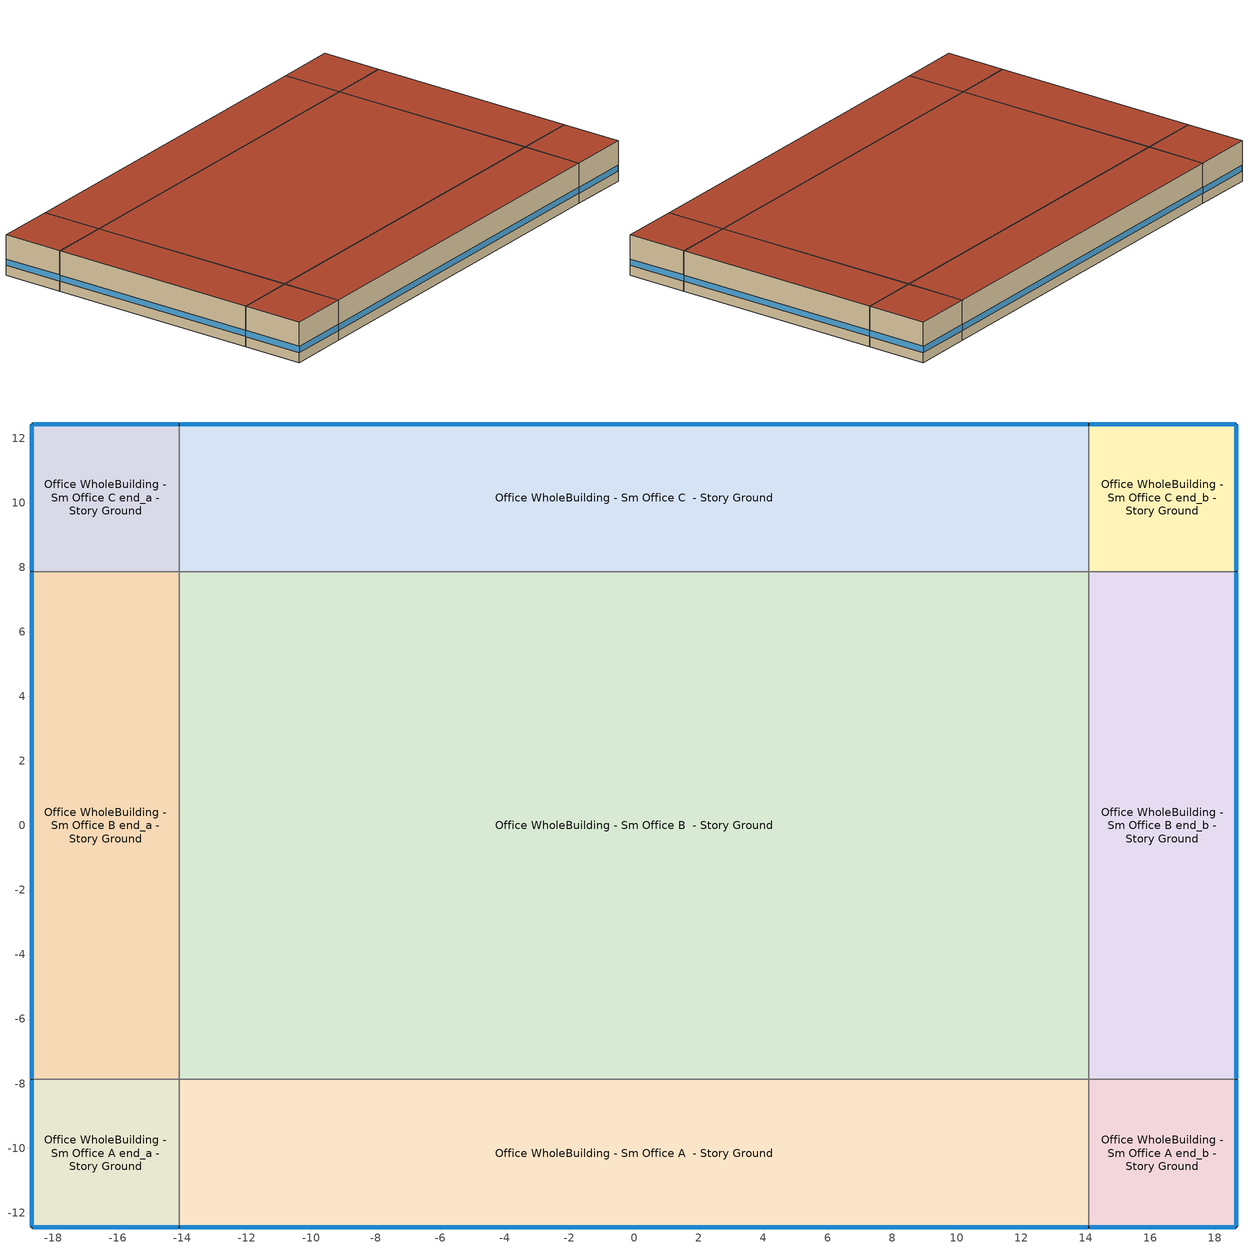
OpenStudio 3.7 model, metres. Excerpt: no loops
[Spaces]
Office WholeBuilding - Sm Office A end_a - Story Ground
 floor ground (Foundation F 093 Perim 914 Area 209): -18.67,-12.44 -18.67,-7.87 -14.09,-7.87 -14.09,-12.44 z0
 wall outside: -18.67,-7.87 -18.67,-12.44 -14.09,-12.44 z0:3.05
 wall to Office WholeBuilding - Sm Office B end_a - Story Ground: -14.09,-7.87 -18.67,-7.87 z0:3.05
 wall to Office WholeBuilding - Sm Office A  - Story Ground: -14.09,-12.44 -14.09,-7.87 z0:3.05
 window: -18.67,-7.9 -18.67,-12.42 / -18.64,-12.44 -14.12,-12.44 z0.76:1.22
 roof outside: -14.09,-12.44 -14.09,-7.87 -18.67,-7.87 -18.67,-12.44 z3.05
Office WholeBuilding - Sm Office B end_a - Story Ground
 floor ground (Foundation F 093 Perim 1574 Area 7198): -18.67,-7.87 -18.67,7.87 -14.09,7.87 -14.09,-7.87 z0
 wall outside: -18.67,7.87 -18.67,-7.87 z0:3.05
 wall to Office WholeBuilding - Sm Office C end_a - Story Ground: -14.09,7.87 -18.67,7.87 z0:3.05
 wall to Office WholeBuilding - Sm Office B  - Story Ground: -14.09,-7.87 -14.09,7.87 z0:3.05
 window: -18.67,7.85 -18.67,-7.85 z0.76:1.22
 roof outside: -14.09,-7.87 -14.09,7.87 -18.67,7.87 -18.67,-7.87 z3.05
Office WholeBuilding - Sm Office C end_a - Story Ground
 floor ground (Foundation F 093 Perim 914 Area 209): -18.67,7.87 -18.67,12.44 -14.09,12.44 -14.09,7.87 z0
 wall outside: -14.09,12.44 -18.67,12.44 -18.67,7.87 z0:3.05
 wall to Office WholeBuilding - Sm Office C  - Story Ground: -14.09,7.87 -14.09,12.44 z0:3.05
 window: -18.67,12.42 -18.67,7.9 / -14.12,12.44 -18.64,12.44 z0.76:1.22
 roof outside: -14.09,7.87 -14.09,12.44 -18.67,12.44 -18.67,7.87 z3.05
Office WholeBuilding - Sm Office A  - Story Ground
 floor ground (Foundation F 093 Perim 2819 Area 12887): -14.09,-12.44 -14.09,-7.87 14.09,-7.87 14.09,-12.44 z0
 wall outside: -14.09,-12.44 14.09,-12.44 z0:3.05
 wall to Office WholeBuilding - Sm Office B  - Story Ground: 14.09,-7.87 -14.09,-7.87 z0:3.05
 wall to Office WholeBuilding - Sm Office A end_b - Story Ground: 14.09,-12.44 14.09,-7.87 z0:3.05
 window: -14.07,-12.44 14.07,-12.44 z0.76:1.22
 roof outside: 14.09,-12.44 14.09,-7.87 -14.09,-7.87 -14.09,-12.44 z3.05
Office WholeBuilding - Sm Office B  - Story Ground
 floor ground (Foundation F 093 Perim 0 Area 44373): -14.09,-7.87 -14.09,7.87 14.09,7.87 14.09,-7.87 z0
 wall to Office WholeBuilding - Sm Office C  - Story Ground: 14.09,7.87 -14.09,7.87 z0:3.05
 wall to Office WholeBuilding - Sm Office B end_b - Story Ground: 14.09,-7.87 14.09,7.87 z0:3.05
 roof outside: 14.09,-7.87 14.09,7.87 -14.09,7.87 -14.09,-7.87 z3.05
Office WholeBuilding - Sm Office C  - Story Ground
 floor ground (Foundation F 093 Perim 2819 Area 12887): -14.09,7.87 -14.09,12.44 14.09,12.44 14.09,7.87 z0
 wall outside: 14.09,12.44 -14.09,12.44 z0:3.05
 wall to Office WholeBuilding - Sm Office C end_b - Story Ground: 14.09,7.87 14.09,12.44 z0:3.05
 window: 14.07,12.44 -14.07,12.44 z0.76:1.22
 roof outside: 14.09,7.87 14.09,12.44 -14.09,12.44 -14.09,7.87 z3.05
Office WholeBuilding - Sm Office A end_b - Story Ground
 floor ground (Foundation F 093 Perim 914 Area 209): 14.09,-12.44 14.09,-7.87 18.67,-7.87 18.67,-12.44 z0
 wall outside: 14.09,-12.44 18.67,-12.44 18.67,-7.87 z0:3.05
 wall to Office WholeBuilding - Sm Office B end_b - Story Ground: 18.67,-7.87 14.09,-7.87 z0:3.05
 window: 14.12,-12.44 18.64,-12.44 / 18.67,-12.42 18.67,-7.9 z0.76:1.22
 roof outside: 18.67,-12.44 18.67,-7.87 14.09,-7.87 14.09,-12.44 z3.05
Office WholeBuilding - Sm Office B end_b - Story Ground
 floor ground (Foundation F 093 Perim 1574 Area 7198): 14.09,-7.87 14.09,7.87 18.67,7.87 18.67,-7.87 z0
 wall outside: 18.67,-7.87 18.67,7.87 z0:3.05
 wall to Office WholeBuilding - Sm Office C end_b - Story Ground: 18.67,7.87 14.09,7.87 z0:3.05
 window: 18.67,-7.85 18.67,7.85 z0.76:1.22
 roof outside: 18.67,-7.87 18.67,7.87 14.09,7.87 14.09,-7.87 z3.05
Office WholeBuilding - Sm Office C end_b - Story Ground
 floor ground (Foundation F 093 Perim 914 Area 209): 14.09,7.87 14.09,12.44 18.67,12.44 18.67,7.87 z0
 wall outside: 18.67,7.87 18.67,12.44 14.09,12.44 z0:3.05
 window: 18.64,12.44 14.12,12.44 / 18.67,7.9 18.67,12.42 z0.76:1.22
 roof outside: 18.67,7.87 18.67,12.44 14.09,12.44 14.09,7.87 z3.05
[Site]
Albuquerque Intl Arpt  Isis_NM_USA: Latitude {deg}=35.04; Longitude {deg}=-106.62; Time Zone {hr}=-7; Elevation {m}=1619; Terrain=City
[Site:WaterMainsTemperature]
Calculation Method=Correlation; Annual Average Outdoor Air Temperature {C}=13.6333; Maximum Difference In Monthly Average Outdoor Air Temperatures {deltaC}=23.5
[SizingPeriod:DesignDay] Barometric Pressure {Pa}=83328; Rain Indicator=No; Snow Indicator=No; Day of Month=21; Daylight Saving Time Indicator=No; Humidity Condition Type=Wetbulb; Dry-Bulb Temperature Range Modifier Type=DefaultMultipliers
Name | Maximum Dry-Bulb Temperature {C} | Daily Dry-Bulb Temperature Range {deltaC} | Wind Speed {m/s} | Wind Direction {deg} | Month | Day Type | Wetbulb or DewPoint at Maximum Dry-Bulb {C} | Solar Model Indicator | ASHRAE Clear Sky Optical Depth for Beam Irradiance | ASHRAE Clear Sky Optical Depth for Diffuse Irradiance | Sky Clearness
Albuquerque Intl Arpt  Isis Ann Clg .4% Condns DB=>MWB 1 | 35.1 | 13.5 | 4.4 | 220 | 7 | SummerDesignDay | 15.7 | ASHRAETau | 0.463 | 1.887
Albuquerque Intl Arpt  Isis Ann Clg .4% Condns WB=>MDB 1 | 28.1 | 13.5 | 4.4 | 220 | 7 | SummerDesignDay | 18.5 | ASHRAETau | 0.463 | 1.887
Albuquerque Intl Arpt  Isis Ann Htg 99.6% Condns DB 1 | -7.9 | 0 | 3.2 | 0 | 12 | WinterDesignDay | -7.9 | ASHRAEClearSky |  |  | 0
[ClimateZones]
Climate Zone Institution Name 1=ASHRAE; Climate Zone Document Name 1=ANSI/ASHRAE Standard 169; Climate Zone Document Year 1=2006; Climate Zone Value 1=ASHRAE 169-2013-6B
[Building]
90.1-2010|SmallOffice: Default Construction Set=90.1-2010 - Office - ASHRAE 169-2013-6B; Standards Building Type=Office
[Site:GroundTemperature:FCfactorMethod]
January Ground Temperature {C}=8.6; February Ground Temperature {C}=2.8; March Ground Temperature {C}=-4.1; April Ground Temperature {C}=-8.8; May Ground Temperature {C}=-2.2; June Ground Temperature {C}=0.3; July Ground Temperature {C}=6.7; August Ground Temperature {C}=10.1; September Ground Temperature {C}=16.5; October Ground Temperature {C}=20.6; November Ground Temperature {C}=19.2; December Ground Temperature {C}=14.7
[Construction:FfactorGroundFloor] F-Factor {W/m-K}=0.934597
Name | Area {m2} | PerimeterExposed {m}
Foundation F 093 Perim 914 Area 209 | 20.9032 | 9.144
Foundation F 093 Perim 1574 Area 7198 | 71.9762 | 15.7428
Foundation F 093 Perim 2819 Area 12887 | 128.867 | 28.1862
Foundation F 093 Perim 0 Area 44373 | 443.731 | 0
[DefaultConstructionSet]
90.1-2010 - Office - ASHRAE 169-2013-6B: Default Exterior Surface Constructions=Default Surface Constructions 1; Default Interior Surface Constructions=Default Surface Constructions 2; Default Ground Contact Surface Constructions=Default Surface Constructions 3; Default Exterior SubSurface Constructions=Default Sub Surface Constructions 1; Default Interior SubSurface Constructions=Default Sub Surface Constructions 2; Interior Partition Construction=Typical Interior Partition
[DefaultSurfaceConstructions]
Name | Floor Construction | Wall Construction | Roof Ceiling Construction
Default Surface Constructions 1 | Typical Insulated Exterior Mass Floor R-15.63 | Typical Insulated Exterior Mass Wall R-12.5 | Typical IEAD Roof R-20.83
Default Surface Constructions 2 | Typical Interior Floor | Typical Interior Wall | Typical Interior Ceiling
Default Surface Constructions 3 | Typical Insulated Carpeted 6in Slab Floor | Typical Insulated Basement Mass Wall
[Construction]
Typical Insulated Exterior Mass Floor R-15.63: Typical Insulation R-13.06, 4 in. Normalweight Concrete Floor, Typical Carpet Pad
Typical Insulated Exterior Mass Wall R-12.5: 1IN Stucco, 8IN CONCRETE HW RefBldg, Typical Insulation R-10.11, 1/2IN Gypsum
Typical IEAD Roof R-20.83: Roof Membrane, Typical Insulation R-19.72, Metal Roof Surface
Typical Interior Floor: 100mm Normalweight concrete floor, CP02 CARPET PAD
Typical Interior Wall: G01 13mm gypsum board, G01 13mm gypsum board
Typical Interior Ceiling: CP02 CARPET PAD, 100mm Normalweight concrete floor
Typical Insulated Carpeted 6in Slab Floor: 6 in. Normalweight Concrete Floor, Typical Carpet Pad
Typical Insulated Basement Mass Wall: 8 in. Concrete Block Basement Wall
U 0.48 SHGC 0.40 Dbl Ref-D Clr 6mm/13mm: REF D CLEAR 6MM, AIR 13MM, CLEAR 6MM
Typical Insulated Metal Door R-1.43: F08 Metal surface, Typical Insulation R-0.58
U 0.72 SHGC 0.25 Sgl Ref-B-M Tint 6mm: REF B TINT MID 6MM
Typical Overhead Door R-2.0: Typical Insulation R-1.15
U 1.17 SHGC 0.49 Simple Glazing Skylight U-1.17 SHGC 0.19: U 1.17 SHGC 0.49 Simple Glazing U-1.17 SHGC 0.19
Typical Interior Window: Clear 3mm
Typical Interior Door; Typical Interior Partition: G05 25mm wood
InteriorFurnishings 1: Std Wood 6inch 1
[Material:NoMass] Roughness=Smooth; Thermal Absorptance=0.9; Solar Absorptance=0.7
Name | Thermal Resistance {m2-K/W} | Visible Absorptance
Typical Insulation R-13.06 | 2.2993 | 0.7
Typical Carpet Pad; CP02 CARPET PAD | 0.21648 | 0.8
Typical Insulation R-10.11 | 1.78074 | 0.7
Typical Insulation R-19.72 | 3.4722 | 0.7
Typical Insulation R-0.58 | 0.101875 | 0.7
Typical Insulation R-1.15 | 0.202527 | 0.7
[Material] Thermal Absorptance=0.9
Name | Roughness | Thickness {m} | Conductivity {W/m-K} | Density {kg/m3} | Specific Heat {J/kg-K} | Solar Absorptance | Visible Absorptance
4 in. Normalweight Concrete Floor | MediumRough | 0.1016 | 2.31 | 2322 | 832 | 0.7 | 0.7
1IN Stucco | Smooth | 0.0253 | 0.6918 | 1858 | 837 | 0.7 | 0.92
8IN CONCRETE HW RefBldg | Rough | 0.2032 | 1.311 | 2240 | 836.8 | 0.7 | 0.7
1/2IN Gypsum | Smooth | 0.0127 | 0.16 | 784.9 | 830 | 0.4 | 0.4
Roof Membrane | VeryRough | 0.0095 | 0.16 | 1121.29 | 1460 | 0.7 | 0.7
Metal Roof Surface; F08 Metal surface | Smooth | 0.0008 | 45.28 | 7824 | 500 | 0.7 | 0.7
100mm Normalweight concrete floor | MediumRough | 0.1016 | 2.31045 | 2322 | 832.557 | 0.7 | 0.7
G01 13mm gypsum board | Smooth | 0.0127 | 0.160031 | 800.001 | 1090.73 | 0.7 | 0.5
6 in. Normalweight Concrete Floor | MediumRough | 0.1524 | 2.31 | 2322 | 832 | 0.7 | 0.7
8 in. Concrete Block Basement Wall | MediumRough | 0.2032 | 1.326 | 1842 | 912 | 0.7 | 0.7
G05 25mm wood | MediumSmooth | 0.0254 | 0.15 | 608 | 1630 | 0.5 | 0.5
Std Wood 6inch 1 | MediumSmooth | 0.15 | 0.12 | 540 | 1210 | 0.7 | 0.7
[DefaultSubSurfaceConstructions]
Name | Fixed Window Construction | Operable Window Construction | Door Construction | Glass Door Construction | Overhead Door Construction | Skylight Construction | Tubular Daylight Dome Construction | Tubular Daylight Diffuser Construction
Default Sub Surface Constructions 1 | U 0.48 SHGC 0.40 Dbl Ref-D Clr 6mm/13mm | U 0.48 SHGC 0.40 Dbl Ref-D Clr 6mm/13mm | Typical Insulated Metal Door R-1.43 | U 0.72 SHGC 0.25 Sgl Ref-B-M Tint 6mm | Typical Overhead Door R-2.0 | U 1.17 SHGC 0.49 Simple Glazing Skylight U-1.17 SHGC 0.19 | Typical Interior Window | Typical Interior Window
Default Sub Surface Constructions 2 | Typical Interior Window | Typical Interior Window | Typical Interior Door
[WindowMaterial:Glazing] Optical Data Type=SpectralAverage; Infrared Transmittance at Normal Incidence=0; Front Side Infrared Hemispherical Emissivity=0.84; Conductivity {W/m-K}=0.9; Dirt Correction Factor for Solar and Visible Transmittance=1; Solar Diffusing=No
Name | Thickness {m} | Solar Transmittance at Normal Incidence | Front Side Solar Reflectance at Normal Incidence | Back Side Solar Reflectance at Normal Incidence | Visible Transmittance at Normal Incidence | Front Side Visible Reflectance at Normal Incidence | Back Side Visible Reflectance at Normal Incidence | Back Side Infrared Hemispherical Emissivity
REF D CLEAR 6MM | 0.006 | 0.429 | 0.308 | 0.379 | 0.334 | 0.453 | 0.505 | 0.82
CLEAR 6MM | 0.006 | 0.775 | 0.071 | 0.071 | 0.881 | 0.08 | 0.08 | 0.84
REF B TINT MID 6MM | 0.006 | 0.1 | 0.11 | 0.41 | 0.13 | 0.1 | 0.32 | 0.45
Clear 3mm | 0.003 | 0.837 | 0.075 | 0.075 | 0.898 | 0.081 | 0.081 | 0.84
[WindowMaterial:Gas]
AIR 13MM: Gas Type=Air; Thickness {m}=0.0127
[WindowMaterial:SimpleGlazingSystem]
U 1.17 SHGC 0.49 Simple Glazing U-1.17 SHGC 0.19: U-Factor {W/m2-K}=6.64357; Solar Heat Gain Coefficient=0.19; Visible Transmittance=0.38
[SpaceType]
Office WholeBuilding - Sm Office - 90.1-2010: Default Schedule Set=Office WholeBuilding - Sm Office Schedule Set; Design Specification Outdoor Air Object=Office WholeBuilding - Sm Office Ventilation; Standards Building Type=Office; Standards Space Type=WholeBuilding - Sm Office
[BuildingStory]
Story Ground: Nominal Z Coordinate {m}=0; Nominal Floor to Floor Height {m}=3.048
[Space] Space Type=Office WholeBuilding - Sm Office - 90.1-2010; Building Story=Story Ground
Name | Thermal Zone
Office WholeBuilding - Sm Office A end_a - Story Ground | Zone Office WholeBuilding - Sm Office A end_a - Story Ground
Office WholeBuilding - Sm Office B end_a - Story Ground | Zone Office WholeBuilding - Sm Office B end_a - Story Ground
Office WholeBuilding - Sm Office C end_a - Story Ground | Zone Office WholeBuilding - Sm Office C end_a - Story Ground
Office WholeBuilding - Sm Office A  - Story Ground | Zone Office WholeBuilding - Sm Office A  - Story Ground
Office WholeBuilding - Sm Office B  - Story Ground | Zone Office WholeBuilding - Sm Office B  - Story Ground
Office WholeBuilding - Sm Office C  - Story Ground | Zone Office WholeBuilding - Sm Office C  - Story Ground
Office WholeBuilding - Sm Office A end_b - Story Ground | Zone Office WholeBuilding - Sm Office A end_b - Story Ground
Office WholeBuilding - Sm Office B end_b - Story Ground | Zone Office WholeBuilding - Sm Office B end_b - Story Ground
Office WholeBuilding - Sm Office C end_b - Story Ground | Zone Office WholeBuilding - Sm Office C end_b - Story Ground
[ThermalZone] Multiplier=1; Use Ideal Air Loads=No
Name | Thermostat | Primary Daylighting Control | Fraction of Zone Controlled by Primary Daylighting Control
Zone Office WholeBuilding - Sm Office A end_a - Story Ground | Office WholeBuilding - Sm Office - 90.1-2010 Thermostat 1
Zone Office WholeBuilding - Sm Office B end_a - Story Ground | Office WholeBuilding - Sm Office - 90.1-2010 Thermostat 4
Zone Office WholeBuilding - Sm Office C end_a - Story Ground | Office WholeBuilding - Sm Office - 90.1-2010 Thermostat 7
Zone Office WholeBuilding - Sm Office A  - Story Ground | Office WholeBuilding - Sm Office - 90.1-2010 Thermostat | Office WholeBuilding - Sm Office A  - Story Ground Daylt Sensor 1 | 0
Zone Office WholeBuilding - Sm Office B  - Story Ground | Office WholeBuilding - Sm Office - 90.1-2010 Thermostat 3
Zone Office WholeBuilding - Sm Office C  - Story Ground | Office WholeBuilding - Sm Office - 90.1-2010 Thermostat 6 | Office WholeBuilding - Sm Office C  - Story Ground Daylt Sensor 1 | 0
Zone Office WholeBuilding - Sm Office A end_b - Story Ground | Office WholeBuilding - Sm Office - 90.1-2010 Thermostat 2
Zone Office WholeBuilding - Sm Office B end_b - Story Ground | Office WholeBuilding - Sm Office - 90.1-2010 Thermostat 5
Zone Office WholeBuilding - Sm Office C end_b - Story Ground | Office WholeBuilding - Sm Office - 90.1-2010 Thermostat 8
[People:Definition]
Office WholeBuilding - Sm Office People Definition: Number of People Calculation Method=People/Area; People per Space Floor Area {person/m2}=0.0602779; Fraction Radiant=0.3
[People]
Office WholeBuilding - Sm Office People: People Definition=Office WholeBuilding - Sm Office People Definition; Space or SpaceType=Office WholeBuilding - Sm Office - 90.1-2010; Work Efficiency Schedule=Work Efficiency Schedule; Clothing Insulation Schedule=Clothing Schedule; Air Velocity Schedule=Air Velocity Schedule; Multiplier=1
[Lights:Definition]
Office WholeBuilding - Sm Office Lights Definition: Design Level Calculation Method=Watts/Area; Watts per Space Floor Area {W/m2}=9.68752; Fraction Radiant=0.7; Fraction Visible=0.2; Return Air Fraction=0
[Lights]
Office WholeBuilding - Sm Office Lights: Lights Definition=Office WholeBuilding - Sm Office Lights Definition; Space or SpaceType=Office WholeBuilding - Sm Office - 90.1-2010; Fraction Replaceable=1
[ElectricEquipment:Definition]
Office WholeBuilding - Sm Office Elec Equip Definition: Design Level Calculation Method=Watts/Area; Watts per Space Floor Area {W/m2}=6.78126; Fraction Latent=0; Fraction Radiant=0.5; Fraction Lost=0
[ElectricEquipment]
Office WholeBuilding - Sm Office Elec Equip: Electric Equipment Definition=Office WholeBuilding - Sm Office Elec Equip Definition; Space or SpaceType=Office WholeBuilding - Sm Office - 90.1-2010
[DesignSpecification:OutdoorAir]
Office WholeBuilding - Sm Office Ventilation: Outdoor Air Method=Sum; Outdoor Air Flow per Floor Area {m3/s-m2}=0.0004318
[DefaultScheduleSet]
Office WholeBuilding - Sm Office Schedule Set: Number of People Schedule=OfficeSmall BLDG_OCC_SCH reduced by 90.0%; People Activity Level Schedule=OfficeSmall ACTIVITY_SCH; Lighting Schedule=OfficeSmall BLDG_LIGHT_SCH_2010; Electric Equipment Schedule=OfficeSmall BLDG_EQUIP_SCH_2010; Infiltration Schedule=OfficeSmall INFIL_QUARTER_ON_SCH
[SpaceInfiltration:DesignFlowRate] Schedule=Always On Discrete; Design Flow Rate Calculation Method=Flow/ExteriorArea; Constant Term Coefficient=0; Temperature Term Coefficient=0; Velocity Term Coefficient=0.224; Velocity Squared Term Coefficient=0
Name | Space or SpaceType | Flow per Exterior Surface Area {m3/s-m2}
Office WholeBuilding - Sm Office A  - Story Ground Infiltration | Office WholeBuilding - Sm Office A  - Story Ground | 0.000227829
Office WholeBuilding - Sm Office A end_a - Story Ground Infiltration | Office WholeBuilding - Sm Office A end_a - Story Ground | 0.000325471
Office WholeBuilding - Sm Office A end_b - Story Ground Infiltration | Office WholeBuilding - Sm Office A end_b - Story Ground | 0.000325471
Office WholeBuilding - Sm Office B end_a - Story Ground Infiltration | Office WholeBuilding - Sm Office B end_a - Story Ground | 0.000227829
Office WholeBuilding - Sm Office B end_b - Story Ground Infiltration | Office WholeBuilding - Sm Office B end_b - Story Ground | 0.000227829
Office WholeBuilding - Sm Office C  - Story Ground Infiltration | Office WholeBuilding - Sm Office C  - Story Ground | 0.000227829
Office WholeBuilding - Sm Office C end_a - Story Ground Infiltration | Office WholeBuilding - Sm Office C end_a - Story Ground | 0.000325471
Office WholeBuilding - Sm Office C end_b - Story Ground Infiltration | Office WholeBuilding - Sm Office C end_b - Story Ground | 0.000325471
[Exterior:Lights:Definition]
Name | Design Level {W}
Parking Areas and Drives Def (W/ft^2) | 0.1
Building Facades Def (W/ft^2) | 0.15
Main Entries Def (W/ft) | 30
Other Doors Def (W/ft) | 20
[Exterior:Lights] Control Option=AstronomicalClock
Name | Exterior Lights Definition | Schedule | Multiplier
Parking Areas and Drives | Parking Areas and Drives Def (W/ft^2) | Schedule Ruleset 2 | 16200
Building Facades | Building Facades Def (W/ft^2) | Schedule Ruleset 1 | 4082.48
Main Entries | Main Entries Def (W/ft) | Schedule Ruleset 2 | 16
Other Doors | Other Doors Def (W/ft) | Schedule Ruleset 2 | 8
[Daylighting:Control] Position X-Coordinate {m}=14.0931; Position Z-Coordinate {m}=0.762; Illuminance Setpoint {lux}=377; Lighting Control Type=Stepped; Minimum Input Power Fraction for Continuous Dimming Control=0.3; Minimum Light Output Fraction for Continuous Dimming Control=0.2; Number of Stepped Control Steps=3; Probability Lighting will be Reset When Needed in Manual Stepped Control=1; Maximum Allowable Discomfort Glare Index=22
Name | Space | Position Y-Coordinate {m}
Office WholeBuilding - Sm Office A  - Story Ground Daylt Sensor 1 | Office WholeBuilding - Sm Office A  - Story Ground | 0.805217
Office WholeBuilding - Sm Office C  - Story Ground Daylt Sensor 1 | Office WholeBuilding - Sm Office C  - Story Ground | 3.76678
[ThermostatSetpoint:DualSetpoint] Heating Setpoint Temperature Schedule=OfficeSmall HTGSETP_SCH_NO_OPTIMUM; Cooling Setpoint Temperature Schedule=OfficeSmall CLGSETP_SCH_NO_OPTIMUM
Office WholeBuilding - Sm Office - 90.1-2010 Thermostat; Office WholeBuilding - Sm Office - 90.1-2010 Thermostat 1; Office WholeBuilding - Sm Office - 90.1-2010 Thermostat 2; Office WholeBuilding - Sm Office - 90.1-2010 Thermostat 3; Office WholeBuilding - Sm Office - 90.1-2010 Thermostat 4; Office WholeBuilding - Sm Office - 90.1-2010 Thermostat 5; Office WholeBuilding - Sm Office - 90.1-2010 Thermostat 6; Office WholeBuilding - Sm Office - 90.1-2010 Thermostat 7; Office WholeBuilding - Sm Office - 90.1-2010 Thermostat 8
[AvailabilityManager:NightCycle] Applicability Schedule=Always On Discrete; Control Type=CycleOnAny; Thermostat Tolerance {deltaC}=1; Cycling Run Time {s}=1800
Availability Manager Night Cycle 1; Availability Manager Night Cycle 2; Availability Manager Night Cycle 3; Availability Manager Night Cycle 4; Availability Manager Night Cycle 5; Availability Manager Night Cycle 6; Availability Manager Night Cycle 7; Availability Manager Night Cycle 8; Availability Manager Night Cycle 9
[InternalMass:Definition]
Internal Mass Definition 2: Construction=InteriorFurnishings 1; Design Level Calculation Method=SurfaceArea/Area; Surface Area per Space Floor Area=2
[InternalMass] Internal Mass Definition=Internal Mass Definition 2; Multiplier=1
Name | Space or SpaceType
Office WholeBuilding - Sm Office C end_b - Story Ground Mass | Office WholeBuilding - Sm Office C end_b - Story Ground
Office WholeBuilding - Sm Office B end_b - Story Ground Mass | Office WholeBuilding - Sm Office B end_b - Story Ground
Office WholeBuilding - Sm Office A end_b - Story Ground Mass | Office WholeBuilding - Sm Office A end_b - Story Ground
Office WholeBuilding - Sm Office C  - Story Ground Mass | Office WholeBuilding - Sm Office C  - Story Ground
Office WholeBuilding - Sm Office B  - Story Ground Mass | Office WholeBuilding - Sm Office B  - Story Ground
Office WholeBuilding - Sm Office A  - Story Ground Mass | Office WholeBuilding - Sm Office A  - Story Ground
Office WholeBuilding - Sm Office C end_a - Story Ground Mass | Office WholeBuilding - Sm Office C end_a - Story Ground
Office WholeBuilding - Sm Office B end_a - Story Ground Mass | Office WholeBuilding - Sm Office B end_a - Story Ground
Office WholeBuilding - Sm Office A end_a - Story Ground Mass | Office WholeBuilding - Sm Office A end_a - Story Ground
[Schedule:Ruleset]
Name | Default Day Schedule | Summer Design Day Schedule | Winter Design Day Schedule
Clothing Schedule | Clothing Schedule Default Winter Clothes
Air Velocity Schedule | Air Velocity Schedule Default
Work Efficiency Schedule | Work Efficiency Schedule Default
OfficeSmall BLDG_OCC_SCH reduced by 90.0% | OfficeSmall BLDG_OCC_SCH Default | OfficeSmall BLDG_OCC_SCH Summer Design Day | OfficeSmall BLDG_OCC_SCH Winter Design Day
OfficeSmall ACTIVITY_SCH | OfficeSmall ACTIVITY_SCH Default | OfficeSmall ACTIVITY_SCH Summer Design Day | OfficeSmall ACTIVITY_SCH Winter Design Day
OfficeSmall BLDG_LIGHT_SCH_2010 | OfficeSmall BLDG_LIGHT_SCH_2010 Default | OfficeSmall BLDG_LIGHT_SCH_2010 Summer Design Day | OfficeSmall BLDG_LIGHT_SCH_2010 Winter Design Day
OfficeSmall BLDG_EQUIP_SCH_2010 | OfficeSmall BLDG_EQUIP_SCH_2010 Default | OfficeSmall BLDG_EQUIP_SCH_2010 Summer Design Day | OfficeSmall BLDG_EQUIP_SCH_2010 Winter Design Day
OfficeSmall INFIL_QUARTER_ON_SCH | OfficeSmall INFIL_QUARTER_ON_SCH Default | OfficeSmall INFIL_QUARTER_ON_SCH Summer Design Day | OfficeSmall INFIL_QUARTER_ON_SCH Winter Design Day
Schedule Ruleset 1 | Schedule Day 11
Schedule Ruleset 2 | Schedule Day 12
OfficeSmall HTGSETP_SCH_NO_OPTIMUM | OfficeSmall HTGSETP_SCH_NO_OPTIMUM Default | OfficeSmall HTGSETP_SCH_NO_OPTIMUM Summer Design Day | OfficeSmall HTGSETP_SCH_NO_OPTIMUM Winter Design Day
OfficeSmall CLGSETP_SCH_NO_OPTIMUM | OfficeSmall CLGSETP_SCH_NO_OPTIMUM Default | OfficeSmall CLGSETP_SCH_NO_OPTIMUM Summer Design Day | OfficeSmall CLGSETP_SCH_NO_OPTIMUM Winter Design Day
[Schedule:Day]
Clothing Schedule Default Winter Clothes; OfficeSmall BLDG_OCC_SCH Summer Design Day; OfficeSmall BLDG_LIGHT_SCH_2010 Summer Design Day; OfficeSmall BLDG_EQUIP_SCH_2010 Summer Design Day; OfficeSmall INFIL_QUARTER_ON_SCH Default: 24, 0, 1
Clothing Schedule Summer Clothes: 24, 0, 0.5
Air Velocity Schedule Default: 24, 0, 0.2
Work Efficiency Schedule Default; OfficeSmall BLDG_OCC_SCH Default; OfficeSmall BLDG_OCC_SCH Winter Design Day; OfficeSmall BLDG_LIGHT_SCH_2010 Winter Design Day; OfficeSmall BLDG_EQUIP_SCH_2010 Winter Design Day: 24, 0, 0
OfficeSmall BLDG_OCC_SCH Wkdy Day: 6, 0, 0, 7, 0, 0.099, 8, 0, 0.189, 12, 0, 0.9, 13, 0, 0.477, 17, 0, 0.9, 18, 0, 0.288, 22, 0, 0.099, 23, 0, 0.045, 24, 0, 0
OfficeSmall ACTIVITY_SCH Default; OfficeSmall ACTIVITY_SCH Winter Design Day; OfficeSmall ACTIVITY_SCH Summer Design Day: 24, 0, 120
OfficeSmall BLDG_LIGHT_SCH_2010 Default; OfficeSmall BLDG_LIGHT_SCH_2010 Default|Wkdy Day: 5, 0, 0.18, 6, 0, 0.23, 7, 0, 0.187059, 8, 0, 0.341586, 12, 0, 0.73197, 13, 0, 0.65064, 17, 0, 0.73197, 18, 0, 0.496113, 20, 0, 0.341586, 22, 0, 0.260256, 23, 0, 0.187059, 24, 0, 0.18
OfficeSmall BLDG_LIGHT_SCH_2010 Wknd Day: 24, 0, 0.18
OfficeSmall BLDG_EQUIP_SCH_2010 Default; OfficeSmall BLDG_EQUIP_SCH_2010 Default|Wkdy Day: 6, 0, 0.42575, 8, 0, 0.484677, 12, 0, 0.969355, 13, 0, 0.911194, 17, 0, 0.969355, 18, 0, 0.484677, 23, 0, 0.193871, 24, 0, 0.1703
OfficeSmall BLDG_EQUIP_SCH_2010 Wknd Day: 24, 0, 0.1703
OfficeSmall INFIL_QUARTER_ON_SCH Summer Design Day; OfficeSmall INFIL_QUARTER_ON_SCH SmrDsn|Wkdy Day: 7, 0, 1, 19, 0, 0.25, 24, 0, 1
OfficeSmall INFIL_QUARTER_ON_SCH Winter Design Day; OfficeSmall INFIL_QUARTER_ON_SCH WntrDsn|Sat Day: 7, 0, 1, 18, 0, 0.25, 24, 0, 1
Schedule Day 11: 6, 0, 0, 24, 0, 1
Schedule Day 12: 6, 0, 0.7, 24, 0, 1
OfficeSmall HTGSETP_SCH_NO_OPTIMUM Default; OfficeSmall HTGSETP_SCH_NO_OPTIMUM Summer Design Day: 24, 0, 15.56
OfficeSmall HTGSETP_SCH_NO_OPTIMUM Wkdy Day: 6, 0, 15.56, 19, 0, 21.11, 24, 0, 15.56
OfficeSmall HTGSETP_SCH_NO_OPTIMUM Winter Design Day: 24, 0, 21.11
OfficeSmall CLGSETP_SCH_NO_OPTIMUM Default; OfficeSmall CLGSETP_SCH_NO_OPTIMUM Winter Design Day: 24, 0, 29.44
OfficeSmall CLGSETP_SCH_NO_OPTIMUM Summer Design Day: 24, 0, 23.89
OfficeSmall CLGSETP_SCH_NO_OPTIMUM Wkdy Day: 6, 0, 29.44, 18, 0, 23.89, 24, 0, 29.44
[Schedule:Rule] Date Specification Type=DateRange; Start Day=1
Name | Schedule Ruleset | Rule Order | Day Schedule | Start Month | End Month | End Day | Apply Monday | Apply Tuesday | Apply Wednesday | Apply Thursday | Apply Friday | Apply Sunday | Apply Saturday
Schedule Rule 1 | Clothing Schedule | 0 | Clothing Schedule Summer Clothes | 5 | 9 | 30
Schedule Rule 2 | OfficeSmall BLDG_OCC_SCH reduced by 90.0% | 0 | OfficeSmall BLDG_OCC_SCH Wkdy Day | 1 | 12 | 31 | Yes | Yes | Yes | Yes | Yes
Schedule Rule 3 | OfficeSmall BLDG_LIGHT_SCH_2010 | 1 | OfficeSmall BLDG_LIGHT_SCH_2010 Default|Wkdy Day | 1 | 12 | 31 | Yes | Yes | Yes | Yes | Yes
Schedule Rule 4 | OfficeSmall BLDG_LIGHT_SCH_2010 | 0 | OfficeSmall BLDG_LIGHT_SCH_2010 Wknd Day | 1 | 12 | 31 |  |  |  |  |  | Yes | Yes
Schedule Rule 5 | OfficeSmall BLDG_EQUIP_SCH_2010 | 1 | OfficeSmall BLDG_EQUIP_SCH_2010 Default|Wkdy Day | 1 | 12 | 31 | Yes | Yes | Yes | Yes | Yes
Schedule Rule 6 | OfficeSmall BLDG_EQUIP_SCH_2010 | 0 | OfficeSmall BLDG_EQUIP_SCH_2010 Wknd Day | 1 | 12 | 31 |  |  |  |  |  | Yes | Yes
Schedule Rule 7 | OfficeSmall INFIL_QUARTER_ON_SCH | 1 | OfficeSmall INFIL_QUARTER_ON_SCH SmrDsn|Wkdy Day | 1 | 12 | 31 | Yes | Yes | Yes | Yes | Yes
Schedule Rule 8 | OfficeSmall INFIL_QUARTER_ON_SCH | 0 | OfficeSmall INFIL_QUARTER_ON_SCH WntrDsn|Sat Day | 1 | 12 | 31 |  |  |  |  |  |  | Yes
Schedule Rule 10 | OfficeSmall HTGSETP_SCH_NO_OPTIMUM | 0 | OfficeSmall HTGSETP_SCH_NO_OPTIMUM Wkdy Day | 1 | 12 | 31 | Yes | Yes | Yes | Yes | Yes
Schedule Rule 11 | OfficeSmall CLGSETP_SCH_NO_OPTIMUM | 0 | OfficeSmall CLGSETP_SCH_NO_OPTIMUM Wkdy Day | 1 | 12 | 31 | Yes | Yes | Yes | Yes | Yes
[Schedule:Constant]
Always On Discrete: Value=1
